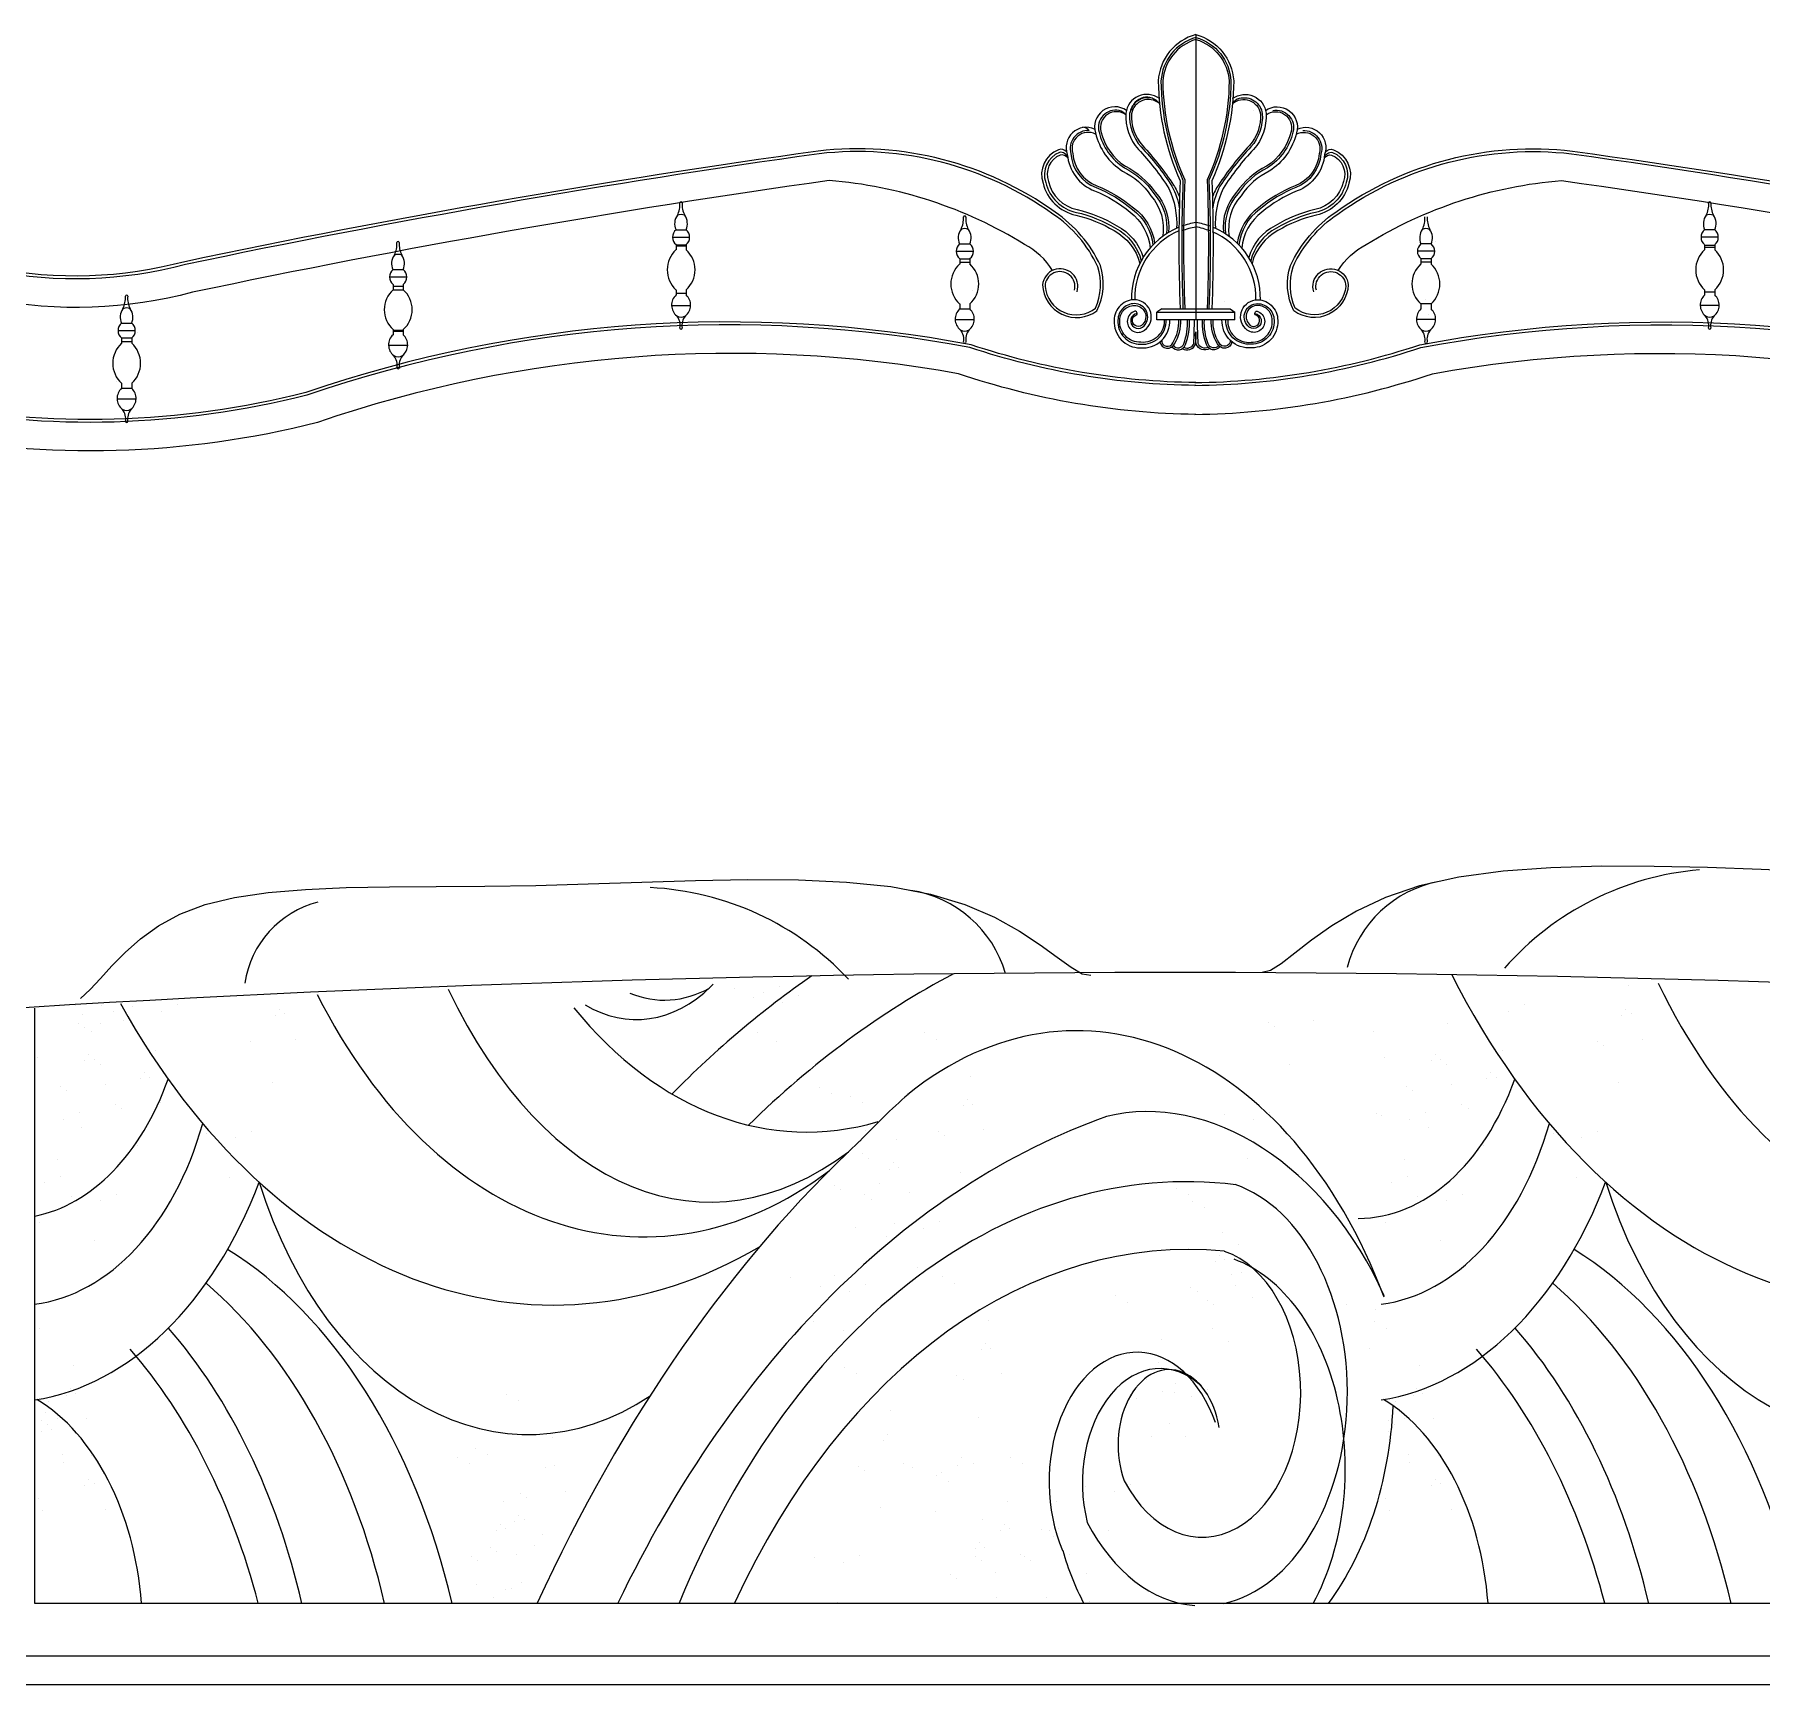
# Model space of a CAD drawing. Header units: inches. Extents: x 4.1 to 46.6, y 13.1 to 37.9.
# Drawn here: x 5.675 to 6.883, y 22.656 to 23.811 of the extents above; entities that cross this region are included whole.
import ezdxf

# ---------------------------------------------------------------- set-up
doc = ezdxf.new("R2010")
doc.units = ezdxf.units.IN
doc.header["$MEASUREMENT"] = 0
doc.layers.add('02', color=2, linetype='Continuous')
doc.layers.add('4', color=4, linetype='Continuous')

msp = doc.modelspace()

# ---------------------------------------------------------------- linework, layer by layer
at = {"layer": '02'}
for p, q in [((6.5277, 23.7575), (6.5277, 23.7575)), ((6.121, 23.669), (6.133, 23.669)), ((6.1235, 23.6742), (6.1305, 23.6742)), ((6.8526, 23.669), (6.8406, 23.669)), ((6.8501, 23.6742), (6.843, 23.6742)), ((6.1235, 23.6638), (6.1305, 23.6638)), ((6.1235, 23.6638), (6.1235, 23.6601)), ((6.1235, 23.6631), (6.1305, 23.6631)), ((6.1305, 23.6638), (6.1305, 23.6601)), ((6.3194, 23.6592), (6.3315, 23.6592)), ((6.3219, 23.6643), (6.329, 23.6643)), ((6.6542, 23.6592), (6.6421, 23.6592)), ((6.6517, 23.6643), (6.6446, 23.6643)), ((6.652, 23.6618), (6.652, 23.6618)), ((6.6547, 23.6662), (6.6547, 23.6662)), ((6.843, 23.6638), (6.843, 23.6601)), ((6.8501, 23.6633), (6.843, 23.6633)), ((6.8501, 23.6619), (6.843, 23.6619)), ((6.8501, 23.6638), (6.8501, 23.6601)), ((5.9255, 23.6464), (5.9326, 23.6464)), ((6.3219, 23.654), (6.329, 23.654)), ((6.3219, 23.654), (6.3219, 23.6502)), ((6.3219, 23.6516), (6.329, 23.6516)), ((6.329, 23.654), (6.329, 23.6502)), ((6.3292, 23.6509), (6.3292, 23.6509)), ((6.6446, 23.654), (6.6446, 23.6502)), ((6.6517, 23.654), (6.6446, 23.654)), ((6.6517, 23.6516), (6.6446, 23.6516)), ((6.6517, 23.654), (6.6517, 23.6502)), ((5.923, 23.6412), (5.9351, 23.6412)), ((5.9255, 23.636), (5.9255, 23.6323)), ((5.9255, 23.6348), (5.9326, 23.6348)), ((5.9255, 23.6322), (5.9326, 23.6322)), ((5.9326, 23.636), (5.9326, 23.6323)), ((6.1235, 23.6322), (6.1235, 23.6286)), ((6.1305, 23.6322), (6.1305, 23.6286)), ((6.3309, 23.6314), (6.3309, 23.6314)), ((6.639, 23.6409), (6.639, 23.6409)), ((6.843, 23.6322), (6.843, 23.6286)), ((6.8501, 23.6305), (6.843, 23.6305)), ((6.8501, 23.6322), (6.8501, 23.6286)), ((5.7356, 23.6283), (5.7356, 23.6283)), ((6.1203, 23.6212), (6.1337, 23.6212)), ((6.1235, 23.6298), (6.1305, 23.6298)), ((6.3219, 23.6223), (6.3219, 23.6188)), ((6.3219, 23.6188), (6.329, 23.6188)), ((6.329, 23.6223), (6.329, 23.6188)), ((6.4633, 23.619), (6.4599, 23.6165)), ((6.4633, 23.619), (6.5111, 23.619)), ((6.5069, 23.624), (6.5069, 23.624)), ((6.5111, 23.619), (6.5145, 23.6165)), ((6.5271, 23.6208), (6.5271, 23.6208)), ((6.5383, 23.6255), (6.5383, 23.6255)), ((6.6517, 23.6223), (6.6446, 23.6223)), ((6.6446, 23.6223), (6.6446, 23.6188)), ((6.6481, 23.6253), (6.6481, 23.6253)), ((6.6517, 23.6223), (6.6517, 23.6188)), ((6.8532, 23.6212), (6.8399, 23.6212)), ((5.7356, 23.6089), (5.7427, 23.6089)), ((6.3188, 23.6114), (6.3321, 23.6114)), ((6.5145, 23.6113), (6.4599, 23.6113)), ((6.6548, 23.6114), (6.6415, 23.6114)), ((6.6497, 23.6149), (6.6497, 23.6149)), ((5.7331, 23.6037), (5.7451, 23.6037)), ((5.7356, 23.5985), (5.7427, 23.5985)), ((5.7356, 23.5985), (5.7356, 23.5948)), ((5.7356, 23.5961), (5.7427, 23.5961)), ((5.7427, 23.5985), (5.7427, 23.5948)), ((5.7464, 23.6022), (5.7464, 23.6022)), ((5.9255, 23.6044), (5.9255, 23.6008)), ((5.9255, 23.6039), (5.9326, 23.6039)), ((5.9255, 23.6032), (5.9326, 23.6032)), ((5.9326, 23.6044), (5.9326, 23.6008)), ((5.9224, 23.5934), (5.9357, 23.5934)), ((6.523, 23.5931), (6.523, 23.5931)), ((5.7318, 23.5684), (5.7318, 23.5684)), ((5.7356, 23.5669), (5.7356, 23.5633)), ((5.7356, 23.5633), (5.7427, 23.5633)), ((5.7427, 23.5669), (5.7427, 23.5633)), ((5.7325, 23.5559), (5.7458, 23.5559)), ((6.1645, 23.1433), (6.1645, 23.1433)), ((6.1774, 23.137), (6.1774, 23.137)), ((6.1847, 23.1402), (6.1847, 23.1402)), ((6.1959, 23.1448), (6.1959, 23.1448)), ((6.2088, 23.1385), (6.2088, 23.1385)), ((6.7899, 23.1451), (6.7899, 23.1451)), ((5.6748, 22.7131), (5.6748, 23.1296)), ((5.7037, 23.1314), (5.7037, 23.1314)), ((5.708, 23.1251), (5.708, 23.1251)), ((5.7213, 23.1313), (5.7213, 23.1313)), ((5.7297, 23.1269), (5.7297, 23.1269)), ((5.7434, 23.1307), (5.7434, 23.1307)), ((5.7636, 23.1275), (5.7636, 23.1275)), ((5.7748, 23.1322), (5.7748, 23.1322)), ((5.8431, 23.1244), (5.8431, 23.1244)), ((5.8459, 23.1288), (5.8459, 23.1288)), ((5.8497, 23.1256), (5.8497, 23.1256)), ((6.1976, 23.1338), (6.1976, 23.1338)), ((6.7057, 23.1275), (6.7057, 23.1275)), ((6.7168, 23.1322), (6.7168, 23.1322)), ((6.7852, 23.1244), (6.7852, 23.1244)), ((6.7879, 23.1288), (6.7879, 23.1288)), ((6.7917, 23.1256), (6.7917, 23.1256)), ((5.7055, 23.1191), (5.7055, 23.1191)), ((5.7098, 23.1162), (5.7098, 23.1162)), ((5.7147, 23.1135), (5.7147, 23.1135)), ((5.7208, 23.1187), (5.7208, 23.1187)), ((5.7369, 23.1206), (5.7369, 23.1206)), ((6.1806, 23.1124), (6.1806, 23.1124)), ((6.2971, 23.1124), (6.2971, 23.1124)), ((6.5377, 23.1193), (6.5377, 23.1193)), ((6.5421, 23.1164), (6.5421, 23.1164)), ((6.5691, 23.1208), (6.5691, 23.1208)), ((6.6112, 23.113), (6.6112, 23.113)), ((6.6629, 23.1187), (6.6629, 23.1187)), ((5.7534, 23.1008), (5.7534, 23.1008)), ((5.7595, 23.0998), (5.7595, 23.0998)), ((5.8258, 23.1064), (5.8258, 23.1064)), ((5.8572, 23.1079), (5.8572, 23.1079)), ((6.1935, 23.1061), (6.1935, 23.1061)), ((6.3055, 23.1079), (6.3055, 23.1079)), ((6.6954, 23.1008), (6.6954, 23.1008)), ((6.7016, 23.0998), (6.7016, 23.0998)), ((6.7679, 23.1064), (6.7679, 23.1064)), ((6.7722, 23.1035), (6.7722, 23.1035)), ((6.7993, 23.1079), (6.7993, 23.1079)), ((5.6768, 23.0953), (5.6768, 23.0953)), ((5.7099, 23.0928), (5.7099, 23.0928)), ((5.7127, 23.0972), (5.7127, 23.0972)), ((5.7164, 23.094), (5.7164, 23.094)), ((5.7206, 23.0901), (5.7206, 23.0901)), ((6.5528, 23.0904), (6.5528, 23.0904)), ((6.6188, 23.0953), (6.6188, 23.0953)), ((6.652, 23.0928), (6.652, 23.0928)), ((6.6547, 23.0972), (6.6547, 23.0972)), ((6.6585, 23.094), (6.6585, 23.094)), ((6.6626, 23.0901), (6.6626, 23.0901)), ((5.6926, 23.0748), (5.6926, 23.0748)), ((5.724, 23.0763), (5.724, 23.0763)), ((5.7486, 23.0801), (5.7486, 23.0801)), ((5.7514, 23.0846), (5.7514, 23.0846)), ((5.7551, 23.0814), (5.7551, 23.0814)), ((5.8409, 23.0775), (5.8409, 23.0775)), ((6.3292, 23.0819), (6.3292, 23.0819)), ((6.6346, 23.0748), (6.6346, 23.0748)), ((6.6661, 23.0763), (6.6661, 23.0763)), ((6.6906, 23.0801), (6.6906, 23.0801)), ((6.6934, 23.0846), (6.6934, 23.0846)), ((6.6971, 23.0814), (6.6971, 23.0814)), ((6.7829, 23.0775), (6.7829, 23.0775)), ((5.6969, 23.0719), (5.6969, 23.0719)), ((5.7627, 23.0637), (5.7627, 23.0637)), ((6.2241, 23.0744), (6.2241, 23.0744)), ((6.2325, 23.07), (6.2325, 23.07)), ((6.2455, 23.0681), (6.2455, 23.0681)), ((6.2539, 23.0637), (6.2539, 23.0637)), ((6.3272, 23.0656), (6.3272, 23.0656)), ((6.639, 23.0719), (6.639, 23.0719)), ((6.7047, 23.0637), (6.7047, 23.0637)), ((5.6949, 23.0516), (5.6949, 23.0516)), ((5.7061, 23.0563), (5.7061, 23.0563)), ((5.7313, 23.0621), (5.7313, 23.0621)), ((5.7356, 23.0593), (5.7356, 23.0593)), ((6.3244, 23.0612), (6.3244, 23.0612)), ((6.3309, 23.0624), (6.3309, 23.0624)), ((6.5069, 23.055), (6.5069, 23.055)), ((6.5271, 23.0518), (6.5271, 23.0518)), ((6.5383, 23.0565), (6.5383, 23.0565)), ((6.6133, 23.0556), (6.6133, 23.0556)), ((6.6167, 23.0548), (6.6167, 23.0548)), ((6.6369, 23.0516), (6.6369, 23.0516)), ((6.6481, 23.0563), (6.6481, 23.0563)), ((6.6733, 23.0621), (6.6733, 23.0621)), ((6.6776, 23.0593), (6.6776, 23.0593)), ((5.7077, 23.0459), (5.7077, 23.0459)), ((5.795, 23.0421), (5.795, 23.0421)), ((5.8152, 23.039), (5.8152, 23.039)), ((5.8264, 23.0436), (5.8264, 23.0436)), ((6.2561, 23.0439), (6.2561, 23.0439)), ((6.3071, 23.0432), (6.3071, 23.0432)), ((6.3114, 23.0403), (6.3114, 23.0403)), ((6.3385, 23.0447), (6.3385, 23.0447)), ((6.6497, 23.0459), (6.6497, 23.0459)), ((6.737, 23.0421), (6.737, 23.0421)), ((6.7572, 23.039), (6.7572, 23.039)), ((6.7684, 23.0436), (6.7684, 23.0436)), ((5.7464, 23.0332), (5.7464, 23.0332)), ((6.2541, 23.0276), (6.2541, 23.0276)), ((6.2776, 23.0376), (6.2776, 23.0376)), ((6.6884, 23.0332), (6.6884, 23.0332)), ((5.6908, 23.0239), (5.6908, 23.0239)), ((6.2579, 23.0244), (6.2579, 23.0244)), ((6.2729, 23.0169), (6.2729, 23.0169)), ((6.2756, 23.0213), (6.2756, 23.0213)), ((6.2794, 23.0181), (6.2794, 23.0181)), ((6.3222, 23.0143), (6.3222, 23.0143)), ((6.523, 23.0241), (6.523, 23.0241)), ((6.6328, 23.0239), (6.6328, 23.0239)), ((5.682, 23.0074), (5.682, 23.0074)), ((5.6932, 23.012), (5.6932, 23.012)), ((5.8111, 23.0112), (5.8111, 23.0112)), ((6.234, 23.0052), (6.234, 23.0052)), ((6.2384, 23.0024), (6.2384, 23.0024)), ((6.2655, 23.0067), (6.2655, 23.0067)), ((6.4737, 23.0034), (6.4737, 23.0034)), ((6.624, 23.0074), (6.624, 23.0074)), ((6.6352, 23.012), (6.6352, 23.012)), ((6.7531, 23.0112), (6.7531, 23.0112)), ((5.7004, 22.9979), (5.7004, 22.9979)), ((5.7207, 22.9947), (5.7207, 22.9947)), ((5.7318, 22.9994), (5.7318, 22.9994)), ((6.2555, 22.9989), (6.2555, 22.9989)), ((6.2599, 22.996), (6.2599, 22.996)), ((6.2869, 23.0004), (6.2869, 23.0004)), ((6.4821, 22.999), (6.4821, 22.999)), ((6.485, 22.9945), (6.485, 22.9945)), ((6.4934, 22.9901), (6.4934, 22.9901)), ((6.6425, 22.9979), (6.6425, 22.9979)), ((6.6627, 22.9947), (6.6627, 22.9947)), ((6.6739, 22.9994), (6.6739, 22.9994)), ((5.6779, 22.9796), (5.6779, 22.9796)), ((6.2762, 22.9789), (6.2762, 22.9789)), ((6.3076, 22.9804), (6.3076, 22.9804)), ((6.6199, 22.9796), (6.6199, 22.9796)), ((5.7166, 22.967), (5.7166, 22.967)), ((6.2491, 22.9763), (6.2491, 22.9763)), ((6.2706, 22.97), (6.2706, 22.97)), ((6.2965, 22.9757), (6.2965, 22.9757)), ((6.5058, 22.9729), (6.5058, 22.9729)), ((6.6586, 22.967), (6.6586, 22.967)), ((6.5038, 22.9566), (6.5038, 22.9566)), ((6.517, 22.964), (6.517, 22.964)), ((6.2346, 22.9425), (6.2346, 22.9425)), ((6.2924, 22.948), (6.2924, 22.948)), ((6.501, 22.9522), (6.501, 22.9522)), ((6.5075, 22.9534), (6.5075, 22.9534)), ((6.5123, 22.9433), (6.5123, 22.9433)), ((6.5188, 22.9445), (6.5188, 22.9445)), ((6.2032, 22.941), (6.2032, 22.941)), ((6.2247, 22.9346), (6.2247, 22.9346)), ((6.2449, 22.9315), (6.2449, 22.9315)), ((6.2561, 22.9361), (6.2561, 22.9361)), ((6.31, 22.9416), (6.31, 22.9416)), ((6.3184, 22.9372), (6.3184, 22.9372)), ((6.4837, 22.9342), (6.4837, 22.9342)), ((6.488, 22.9314), (6.488, 22.9314)), ((6.5151, 22.9357), (6.5151, 22.9357)), ((6.4311, 22.9282), (6.4311, 22.9282)), ((6.4395, 22.9238), (6.4395, 22.9238)), ((6.495, 22.9253), (6.495, 22.9253)), ((6.4993, 22.9224), (6.4993, 22.9224)), ((6.5264, 22.9268), (6.5264, 22.9268)), ((6.5924, 22.9222), (6.5924, 22.9222)), ((6.6127, 22.919), (6.6127, 22.919)), ((5.6781, 22.9056), (5.6781, 22.9056)), ((6.2193, 22.9101), (6.2193, 22.9101)), ((6.3421, 22.9111), (6.3421, 22.9111)), ((6.6118, 22.91), (6.6118, 22.91)), ((6.6202, 22.9056), (6.6202, 22.9056)), ((6.2408, 22.9037), (6.2408, 22.9037)), ((6.3401, 22.8948), (6.3401, 22.8948)), ((6.4631, 22.8977), (6.4631, 22.8977)), ((6.4988, 22.9053), (6.4988, 22.9053)), ((6.51, 22.8964), (6.51, 22.8964)), ((6.3373, 22.8904), (6.3373, 22.8904)), ((6.3438, 22.8917), (6.3438, 22.8917)), ((6.4611, 22.8814), (6.4611, 22.8814)), ((6.6085, 22.8912), (6.6085, 22.8912)), ((5.7018, 22.8795), (5.7018, 22.8795)), ((6.2413, 22.8784), (6.2413, 22.8784)), ((6.2496, 22.874), (6.2496, 22.874)), ((6.32, 22.8724), (6.32, 22.8724)), ((6.3243, 22.8696), (6.3243, 22.8696)), ((6.3514, 22.8739), (6.3514, 22.8739)), ((6.4528, 22.87), (6.4528, 22.87)), ((6.4584, 22.877), (6.4584, 22.877)), ((6.4843, 22.8715), (6.4843, 22.8715)), ((6.6438, 22.8795), (6.6438, 22.8795)), ((5.697, 22.8588), (5.697, 22.8588)), ((5.6998, 22.8632), (5.6998, 22.8632)), ((5.7036, 22.86), (5.7036, 22.86)), ((6.0049, 22.8594), (6.0049, 22.8594)), ((6.4411, 22.859), (6.4411, 22.859)), ((6.4641, 22.861), (6.4641, 22.861)), ((6.4725, 22.8605), (6.4725, 22.8605)), ((6.4731, 22.8668), (6.4731, 22.8668)), ((6.4843, 22.8579), (6.4843, 22.8579)), ((6.4955, 22.8626), (6.4955, 22.8626)), ((6.6391, 22.8588), (6.6391, 22.8588)), ((6.6418, 22.8632), (6.6418, 22.8632)), ((6.6456, 22.86), (6.6456, 22.86)), ((5.6826, 22.8468), (5.6826, 22.8468)), ((5.6846, 22.8542), (5.6846, 22.8542)), ((6.0133, 22.855), (6.0133, 22.855)), ((6.2733, 22.8479), (6.2733, 22.8479)), ((6.4454, 22.8562), (6.4454, 22.8562)), ((6.6247, 22.8468), (6.6247, 22.8468)), ((6.6266, 22.8542), (6.6266, 22.8542)), ((5.6797, 22.8408), (5.6797, 22.8408)), ((5.6799, 22.8335), (5.6799, 22.8335)), ((5.6841, 22.838), (5.6841, 22.838)), ((5.6864, 22.8347), (5.6864, 22.8347)), ((5.691, 22.8423), (5.691, 22.8423)), ((5.7111, 22.8423), (5.7111, 22.8423)), ((6.3351, 22.8435), (6.3351, 22.8435)), ((6.469, 22.839), (6.469, 22.839)), ((6.6218, 22.8408), (6.6218, 22.8408)), ((6.6219, 22.8335), (6.6219, 22.8335)), ((6.6261, 22.838), (6.6261, 22.838)), ((6.6331, 22.8423), (6.6331, 22.8423)), ((6.6532, 22.8423), (6.6532, 22.8423)), ((5.9834, 22.8215), (5.9834, 22.8215)), ((6.037, 22.8289), (6.037, 22.8289)), ((6.2686, 22.8272), (6.2686, 22.8272)), ((6.2713, 22.8316), (6.2713, 22.8316)), ((6.4561, 22.8301), (6.4561, 22.8301)), ((6.4802, 22.8301), (6.4802, 22.8301)), ((5.694, 22.817), (5.694, 22.817)), ((5.6948, 22.8119), (5.6948, 22.8119)), ((5.7147, 22.8163), (5.7147, 22.8163)), ((5.9705, 22.8152), (5.9705, 22.8152)), ((5.9789, 22.8107), (5.9789, 22.8107)), ((5.9918, 22.817), (5.9918, 22.817)), ((6.0387, 22.8094), (6.0387, 22.8094)), ((6.2512, 22.8092), (6.2512, 22.8092)), ((6.2826, 22.8107), (6.2826, 22.8107)), ((6.3205, 22.8097), (6.3205, 22.8097)), ((6.3229, 22.8152), (6.3229, 22.8152)), ((6.3313, 22.8107), (6.3313, 22.8107)), ((6.3573, 22.8152), (6.3573, 22.8152)), ((6.3657, 22.8107), (6.3657, 22.8107)), ((6.636, 22.817), (6.636, 22.817)), ((6.6368, 22.8119), (6.6368, 22.8119)), ((6.6567, 22.8163), (6.6567, 22.8163)), ((5.7127, 22.8), (5.7127, 22.8)), ((5.7164, 22.7968), (5.7164, 22.7968)), ((6.0322, 22.8082), (6.0322, 22.8082)), ((6.2556, 22.8063), (6.2556, 22.8063)), ((6.2891, 22.8082), (6.2891, 22.8082)), ((6.3057, 22.8025), (6.3057, 22.8025)), ((6.3094, 22.805), (6.3094, 22.805)), ((6.3141, 22.7981), (6.3141, 22.7981)), ((6.6547, 22.8), (6.6547, 22.8)), ((6.6585, 22.7968), (6.6585, 22.7968)), ((5.6776, 22.7866), (5.6776, 22.7866)), ((5.7099, 22.7956), (5.7099, 22.7956)), ((6.0026, 22.7847), (6.0026, 22.7847)), ((6.0149, 22.7902), (6.0149, 22.7902)), ((6.0192, 22.7874), (6.0192, 22.7874)), ((6.0463, 22.7917), (6.0463, 22.7917)), ((6.355, 22.7847), (6.355, 22.7847)), ((6.3893, 22.7847), (6.3893, 22.7847)), ((6.4102, 22.7948), (6.4102, 22.7948)), ((6.4304, 22.7916), (6.4304, 22.7916)), ((6.4416, 22.7963), (6.4416, 22.7963)), ((6.6197, 22.7866), (6.6197, 22.7866)), ((6.652, 22.7956), (6.652, 22.7956)), ((5.6803, 22.7781), (5.6803, 22.7781)), ((5.724, 22.7791), (5.724, 22.7791)), ((6.0135, 22.7747), (6.0135, 22.7747)), ((6.2663, 22.7803), (6.2663, 22.7803)), ((6.3052, 22.7773), (6.3052, 22.7773)), ((6.6223, 22.7781), (6.6223, 22.7781)), ((6.6661, 22.7791), (6.6661, 22.7791)), ((5.9978, 22.764), (5.9978, 22.764)), ((6.0006, 22.7684), (6.0006, 22.7684)), ((6.0043, 22.7652), (6.0043, 22.7652)), ((6.0107, 22.7703), (6.0107, 22.7703)), ((6.0172, 22.7715), (6.0172, 22.7715)), ((6.03, 22.7613), (6.03, 22.7613)), ((6.3378, 22.772), (6.3378, 22.772)), ((6.3502, 22.764), (6.3502, 22.764)), ((6.353, 22.7684), (6.353, 22.7684)), ((6.3567, 22.7652), (6.3567, 22.7652)), ((6.3788, 22.7646), (6.3788, 22.7646)), ((6.3846, 22.764), (6.3846, 22.764)), ((6.3873, 22.7684), (6.3873, 22.7684)), ((6.3911, 22.7652), (6.3911, 22.7652)), ((6.4263, 22.7638), (6.4263, 22.7638)), ((5.9934, 22.7523), (5.9934, 22.7523)), ((5.9977, 22.7494), (5.9977, 22.7494)), ((6.0248, 22.7538), (6.0248, 22.7538)), ((6.333, 22.7513), (6.333, 22.7513)), ((6.3358, 22.7557), (6.3358, 22.7557)), ((6.3395, 22.7525), (6.3395, 22.7525)), ((6.3872, 22.7601), (6.3872, 22.7601)), ((5.9805, 22.746), (5.9805, 22.746)), ((5.9848, 22.7431), (5.9848, 22.7431)), ((6.0119, 22.7475), (6.0119, 22.7475)), ((6.2204, 22.7449), (6.2204, 22.7449)), ((6.2406, 22.7418), (6.2406, 22.7418)), ((6.2518, 22.7464), (6.2518, 22.7464)), ((6.3329, 22.746), (6.3329, 22.746)), ((6.3372, 22.7431), (6.3372, 22.7431)), ((6.3643, 22.7475), (6.3643, 22.7475)), ((6.3673, 22.746), (6.3673, 22.746)), ((6.3716, 22.7431), (6.3716, 22.7431)), ((6.3987, 22.7475), (6.3987, 22.7475)), ((5.984, 22.726), (5.984, 22.726)), ((6.0154, 22.7275), (6.0154, 22.7275)), ((6.3157, 22.7333), (6.3157, 22.7333)), ((6.32, 22.7305), (6.32, 22.7305)), ((6.3471, 22.7348), (6.3471, 22.7348)), ((6.4108, 22.7341), (6.4108, 22.7341)), ((7.2988, 22.7129), (5.6748, 22.7131)), ((5.9956, 22.7171), (5.9956, 22.7171)), ((6.0043, 22.7228), (6.0043, 22.7228)), ((6.0085, 22.7234), (6.0085, 22.7234)), ((6.2365, 22.714), (6.2365, 22.714)), ((6.348, 22.7171), (6.348, 22.7171)), ((6.3823, 22.7171), (6.3823, 22.7171)), ((6.4061, 22.7134), (6.4061, 22.7134)), ((6.4126, 22.7146), (6.4126, 22.7146)), ((5.6381, 22.6764), (7.3355, 22.6764))]:
    msp.add_line(p, q, dxfattribs=at)
for points in [[(6.4872, 23.8108, 0.321834), (6.4608, 23.7784, 0.104058), (6.4761, 23.7085, 0.01906), (6.4761, 23.619)], [(6.4872, 23.8088, 0.316969), (6.4627, 23.7784, 0.104631), (6.4781, 23.7089, 0.019175), (6.4781, 23.619, 0.019159)], [(6.4872, 23.8074, 0.313404), (6.464, 23.7783, 0.105017), (6.4794, 23.7092, 0.019252), (6.4794, 23.619, 0.019225)], [(6.4872, 23.8108, -0.321834), (6.5136, 23.7784, -0.104058), (6.4983, 23.7085, -0.01906), (6.4983, 23.619)], [(6.4872, 23.8088, -0.316969), (6.5117, 23.7784, -0.104631), (6.4963, 23.7089, -0.019175), (6.4963, 23.619, -0.019159)], [(6.4872, 23.8074, -0.313404), (6.5104, 23.7783, -0.105017), (6.495, 23.7092, -0.019252), (6.495, 23.619, -0.019225)], [(6.4616, 23.766, 0.584196), (6.4382, 23.7558, 0.19936), (6.4469, 23.7305, -0.045853), (6.4682, 23.7032, -0.123926), (6.4736, 23.6751)], [(6.4569, 23.7662, 0.453761), (6.4408, 23.7555, 0.198183), (6.4488, 23.7322, -0.045787), (6.4704, 23.7047, -0.088983), (6.4755, 23.6896, -0.129825)], [(6.4616, 23.7626, 0.583035), (6.4421, 23.7554, 0.197416), (6.4498, 23.7331, -0.045693), (6.4715, 23.7054, -0.062893), (6.4757, 23.6972, -0.229642)], [(6.5128, 23.7626, -0.583035), (6.5323, 23.7554, -0.197416), (6.5246, 23.7331, 0.045693), (6.5029, 23.7054, 0.062893), (6.4987, 23.6972, 0.229642)], [(6.5175, 23.7662, -0.453761), (6.5336, 23.7555, -0.198183), (6.5256, 23.7322, 0.045787), (6.504, 23.7047, 0.088983), (6.4989, 23.6896, 0.129825)], [(6.5128, 23.766, -0.584196), (6.5362, 23.7558, -0.19936), (6.5275, 23.7305, 0.045853), (6.5062, 23.7032, 0.123926), (6.5008, 23.6751)], [(6.4022, 23.6319, 1.128329), (6.3816, 23.6346, 0.591946), (6.417, 23.6193, 0.177266), (6.4185, 23.6484, 0.137366), (6.3871, 23.6852, 0.18565), (6.2236, 23.7274, 0.01702), (5.7803, 23.6499, -0.114182), (5.6457, 23.6454, -0.351273), (5.5496, 23.7313, -0.733847), (5.6005, 23.7502, -1.630344), (5.5724, 23.7502)], [(6.4386, 23.7577, 0.713674), (6.4169, 23.742, 0.197862), (6.4359, 23.7153, -0.125726), (6.4557, 23.698, -0.227303), (6.4639, 23.6694)], [(6.4335, 23.7576, 0.567914), (6.4194, 23.7426, 0.197377), (6.4372, 23.7176, -0.124362), (6.4577, 23.6997, -0.218414), (6.4665, 23.6713, -0.236433)], [(6.4381, 23.7546, 0.716106), (6.4207, 23.7429, 0.197073), (6.4378, 23.7187, -0.12372), (6.4587, 23.7005, -0.210307), (6.468, 23.6722, -0.235852)], [(6.5363, 23.7546, -0.716106), (6.5537, 23.7429, -0.197073), (6.5366, 23.7187, 0.12372), (6.5156, 23.7005, 0.210307), (6.5064, 23.6722, 0.235852)], [(6.5409, 23.7576, -0.567914), (6.555, 23.7426, -0.197377), (6.5372, 23.7176, 0.124362), (6.5167, 23.6997, 0.218414), (6.5078, 23.6713, 0.236433)], [(6.5358, 23.7577, -0.713674), (6.5575, 23.742, -0.197862), (6.5385, 23.7153, 0.125726), (6.5187, 23.698, 0.227303), (6.5105, 23.6694)], [(6.5714, 23.6319, -1.128329), (6.592, 23.6346, -0.591946), (6.5566, 23.6193, -0.177266), (6.5551, 23.6484, -0.137366), (6.5864, 23.6852, -0.18565), (6.7499, 23.7274, -0.01702), (7.1933, 23.6499, 0.114182), (7.3278, 23.6454, 0.351273), (7.424, 23.7313, 0.733847), (7.373, 23.7502, 1.630344), (7.4012, 23.7502)], [(6.4163, 23.7447, 0.660154), (6.3972, 23.7269, 0.286671), (6.4163, 23.7014, -0.079442), (6.4411, 23.6865, -0.211081), (6.4552, 23.6613)], [(6.4125, 23.7437, 0.521172), (6.3997, 23.7274, 0.289387), (6.4173, 23.7038, -0.079247), (6.4427, 23.6885, -0.211534), (6.4571, 23.6635, -0.229325)], [(6.417, 23.7411, 0.669599), (6.401, 23.7277, 0.291004), (6.4178, 23.705, -0.079157), (6.4435, 23.6896, -0.203811), (6.4583, 23.6647, -0.229)], [(6.5574, 23.7411, -0.669599), (6.5734, 23.7277, -0.291004), (6.5566, 23.705, 0.079157), (6.5309, 23.6896, 0.203811), (6.5161, 23.6647, 0.229)], [(6.5619, 23.7437, -0.521172), (6.5746, 23.7274, -0.289387), (6.5571, 23.7038, 0.079247), (6.5317, 23.6885, 0.211534), (6.5172, 23.6635, 0.229325)], [(6.5581, 23.7447, -0.660154), (6.5772, 23.7269, -0.286671), (6.558, 23.7014, 0.079442), (6.5333, 23.6865, 0.211081), (6.5192, 23.6613)], [(6.3966, 23.7288, 0.320854), (6.3911, 23.7302, 0.406479), (6.3802, 23.7068, 0.287561), (6.4032, 23.6845, -0.079442), (6.4299, 23.6736, -0.207773), (6.448, 23.6507)], [(6.3973, 23.7247, 0.425009), (6.3917, 23.7283, 0.40608), (6.3821, 23.7073, 0.288648), (6.4036, 23.6864, -0.079294), (6.4309, 23.6753, -0.217607), (6.4489, 23.6524)], [(6.5771, 23.7247, -0.425009), (6.5827, 23.7283, -0.40608), (6.5923, 23.7073, -0.288648), (6.5708, 23.6864, 0.079294), (6.5435, 23.6753, 0.217607), (6.5255, 23.6524)], [(6.5778, 23.7288, -0.320854), (6.5833, 23.7302, -0.406479), (6.5942, 23.7068, -0.287561), (6.5712, 23.6845, 0.079442), (6.5445, 23.6736, 0.207773), (6.5264, 23.6507)], [(6.3975, 23.7245, 0.294391), (6.3922, 23.7265, 0.405298), (6.384, 23.7079, 0.289918), (6.404, 23.6883, -0.079157), (6.4318, 23.677, -0.203363), (6.4503, 23.6548, -0.2322)], [(6.5769, 23.7245, -0.294391), (6.5821, 23.7265, -0.405298), (6.5904, 23.7079, -0.289918), (6.5704, 23.6883, 0.079157), (6.5425, 23.677, 0.203363), (6.5241, 23.6548, 0.2322)], [(6.465, 23.6113, -0.457237), (6.4487, 23.5955, -0.450674), (6.4339, 23.611, -0.440948), (6.4452, 23.6212, -0.6587), (6.4492, 23.6073, -1.191199), (6.4458, 23.6148, 0.903651), (6.4434, 23.6168, 1.107688), (6.4513, 23.604, 0.671425), (6.4457, 23.6251, 0.449412), (6.43, 23.6108, 0.432438), (6.4482, 23.5916, 0.454831), (6.469, 23.6113, 0.497707)], [(6.446, 23.6157, 1.260833), (6.4499, 23.6061, 0.665496), (6.4454, 23.6225, 0.44631), (6.4326, 23.6109, 0.441646), (6.4485, 23.5942, 0.4565), (6.4663, 23.6113, 0.4565)], [(6.5094, 23.6113, 0.457237), (6.5257, 23.5955, 0.450674), (6.5405, 23.611, 0.440948), (6.5292, 23.6212, 0.6587), (6.5252, 23.6073, 1.191199), (6.5286, 23.6148, -0.903651), (6.531, 23.6168, -1.107688), (6.5231, 23.604, -0.671425), (6.5287, 23.6251, -0.449412), (6.5444, 23.6108, -0.432438), (6.5262, 23.5916, -0.454831), (6.5054, 23.6113, -0.497707)], [(6.5284, 23.6157, -1.260833), (6.5245, 23.6061, -0.665496), (6.529, 23.6225, -0.44631), (6.5418, 23.6109, -0.441646), (6.5259, 23.5942, -0.4565), (6.5081, 23.6113, -0.4565)], [(6.4871, 23.5653, -0.07755), (6.3291, 23.5918, 0.13035), (5.8652, 23.5584, -0.110529), (5.595, 23.5509, -0.080668)], [(6.462, 23.5958, 0.738976), (6.4722, 23.5945, 0.150557), (6.4765, 23.6113)], [(6.4632, 23.5969, 0.834106), (6.471, 23.5951, 0.151311), (6.4752, 23.6113, 0.151311)], [(6.4704, 23.5923, 0.607682), (6.4798, 23.594, 0.107873), (6.4826, 23.6113)], [(6.4714, 23.5932, 0.621305), (6.4786, 23.5945, 0.108219), (6.4813, 23.6113, 0.108219)], [(6.4787, 23.592, 0.442863), (6.4857, 23.5946, 0.00349), (6.4862, 23.6113)], [(6.4864, 23.5653, 0.07755), (6.6445, 23.5918, -0.13035), (7.1084, 23.5584, 0.110529), (7.3786, 23.5509, 0.080733)], [(6.4957, 23.592, -0.442863), (6.4887, 23.5946, -0.00349), (6.4882, 23.6113)], [(6.504, 23.5923, -0.607682), (6.4946, 23.594, -0.107873), (6.4918, 23.6113)], [(6.503, 23.5932, -0.621305), (6.4958, 23.5945, -0.108219), (6.4931, 23.6113, -0.108219)], [(6.5124, 23.5958, -0.738976), (6.5022, 23.5945, -0.150557), (6.4979, 23.6113)], [(6.5112, 23.5969, -0.834106), (6.5034, 23.5951, -0.151311), (6.4992, 23.6113, -0.151311)], [(6.4776, 23.5911, 0.475167), (6.4869, 23.5942, 0.05973), (6.4873, 23.6028)], [(6.4968, 23.5911, -0.475167), (6.4874, 23.5942, -0.05973), (6.4871, 23.6028)]]:
    msp.add_lwpolyline(points, format="xyb", dxfattribs=at)
for points in [[(6.4872, 23.8108), (6.4872, 23.6113)], [(6.4599, 23.6113), (6.4599, 23.6165), (6.5145, 23.6165)], [(6.4872, 23.6165), (6.4872, 23.6113)], [(6.5145, 23.6113), (6.5145, 23.6165)], [(6.9194, 23.225), (6.8825, 23.2266), (6.8451, 23.228), (6.8077, 23.2288), (6.7709, 23.2289), (6.7355, 23.2278), (6.702, 23.2254), (6.6712, 23.2213), (6.6436, 23.2152), (6.6197, 23.2071), (6.5994, 23.1974), (6.5823, 23.1872), (6.568, 23.1771), (6.5564, 23.168), (6.5469, 23.1607), (6.5394, 23.1559), (6.5334, 23.1546)], [(5.7068, 23.1364), (5.7136, 23.1426), (5.7208, 23.1504), (5.7288, 23.1592), (5.738, 23.1686), (5.7488, 23.1781), (5.7615, 23.1872), (5.7764, 23.1954), (5.7941, 23.2021), (5.8147, 23.2071), (5.8381, 23.2106), (5.8642, 23.2127), (5.8926, 23.2139), (5.9231, 23.2145), (5.9556, 23.2147), (5.9897, 23.2149), (6.0253, 23.2155), (6.0621, 23.2165), (6.0996, 23.2178), (6.137, 23.2189), (6.1737, 23.2195), (6.2092, 23.2193), (6.2427, 23.2178), (6.2737, 23.2146), (6.3015, 23.2094), (6.3256, 23.2021), (6.3463, 23.1932), (6.3637, 23.1835), (6.3783, 23.1739), (6.3902, 23.1652), (6.3999, 23.1582), (6.4076, 23.1537), (6.4137, 23.1526)]]:
    msp.add_lwpolyline(points, dxfattribs=at)
for centre, radius, start, end in [((6.4528, 23.756), 0.011, 36.6563, 170.7414), ((6.5216, 23.756), 0.011, 112.1713, 143.3437), ((6.4307, 23.7485), 0.00956, 39.5094, 73.0672), ((6.4073, 23.7395), 0.00654, 39.1436, 85.0548), ((6.1082, 23.6921), 0.018, 334.337, 2.9211), ((6.127, 23.6929), 0.000826, 10.8039, 169.1961), ((6.1431, 23.6916), 0.0154, 174.655, 208.3317), ((6.8305, 23.6916), 0.0154, 331.6683, 5.345), ((6.8466, 23.6929), 0.000826, 10.8039, 169.1961), ((6.8654, 23.6921), 0.018, 177.0789, 205.663), ((6.1322, 23.6785), 0.00973, 142.984, 206.0443), ((6.127, 23.6787), 0.00621, 65.4734, 114.5266), ((6.1206, 23.6784), 0.0108, 337.2963, 33.6755), ((6.3066, 23.6823), 0.018, 334.337, 2.9211), ((6.3254, 23.683), 0.000826, 10.8039, 169.1961), ((6.3415, 23.6818), 0.0154, 174.655, 208.3317), ((6.4958, 23.6263), 0.0537, 99.2248, 110.1781), ((6.4786, 23.6263), 0.0537, 69.8219, 80.7752), ((6.632, 23.6818), 0.0154, 331.6683, 5.345), ((6.667, 23.6823), 0.018, 177.0789, 205.663), ((6.853, 23.6784), 0.0108, 146.3245, 202.7037), ((6.8466, 23.6787), 0.00621, 65.4734, 114.5266), ((6.8414, 23.6785), 0.00973, 333.9557, 37.016), ((6.1277, 23.669), 0.00669, 129.0652, 230.9348), ((6.1263, 23.669), 0.00669, 309.0652, 50.9348), ((6.3306, 23.6686), 0.00973, 142.984, 206.0443), ((6.3254, 23.6688), 0.00621, 65.4734, 114.5266), ((6.3191, 23.6685), 0.0108, 337.2963, 33.6755), ((6.4958, 23.6263), 0.0537, 112.4331, 181.2863), ((6.4958, 23.6263), 0.0515, 113.4853, 181.3411), ((6.4958, 23.6263), 0.0506, 99.8026, 111.5292), ((6.4786, 23.6263), 0.0506, 68.4708, 80.5006), ((6.4786, 23.6263), 0.0506, 358.7678, 66.5671), ((6.4786, 23.6263), 0.0537, 358.7137, 67.5669), ((6.6545, 23.6685), 0.0108, 146.3245, 202.7037), ((6.6481, 23.6688), 0.00621, 65.4734, 114.5266), ((6.6429, 23.6686), 0.00973, 333.9557, 37.016), ((6.8472, 23.669), 0.00669, 129.0652, 230.9348), ((6.8459, 23.669), 0.00669, 309.0652, 50.9348), ((5.9342, 23.6506), 0.00973, 142.984, 206.0443), ((5.9102, 23.6643), 0.018, 334.337, 2.9211), ((5.9291, 23.6508), 0.00621, 65.4734, 114.5266), ((5.929, 23.6651), 0.000826, 10.8039, 169.1961), ((5.9452, 23.6638), 0.0154, 174.655, 208.3317), ((5.9227, 23.6505), 0.0108, 337.2963, 33.6755), ((6.1363, 23.6462), 0.019, 132.6721, 227.3279), ((6.118, 23.6462), 0.0188, 311.9897, 48.0103), ((6.3261, 23.6592), 0.00669, 129.0652, 230.9348), ((6.3248, 23.6592), 0.00669, 309.0652, 50.9348), ((6.6488, 23.6592), 0.00669, 129.0652, 230.9348), ((6.6475, 23.6592), 0.00669, 309.0652, 50.9348), ((6.8556, 23.6462), 0.0188, 131.9897, 228.0103), ((6.8373, 23.6462), 0.019, 312.6721, 47.3279), ((5.9297, 23.6412), 0.00669, 129.0652, 230.9348), ((5.9284, 23.6412), 0.00669, 309.0652, 50.9348), ((6.3347, 23.6363), 0.019, 132.6721, 227.3279), ((6.3164, 23.6363), 0.0188, 311.9897, 48.0103), ((6.6571, 23.6363), 0.0188, 131.9897, 228.0103), ((6.6388, 23.6363), 0.019, 312.6721, 47.3279), ((5.9384, 23.6183), 0.019, 132.6721, 227.3279), ((5.9201, 23.6183), 0.0188, 311.9897, 48.0103), ((5.7443, 23.6131), 0.00973, 142.984, 206.0443), ((5.7203, 23.6268), 0.018, 334.337, 2.9211), ((5.7391, 23.6133), 0.00621, 65.4734, 114.5266), ((5.7391, 23.6276), 0.000826, 10.8039, 169.1961), ((5.7552, 23.6263), 0.0154, 174.655, 208.3317), ((5.7327, 23.613), 0.0108, 337.2963, 33.6755), ((6.13, 23.6215), 0.00965, 132.4619, 231.1818), ((6.124, 23.6215), 0.00965, 308.8182, 47.5381), ((6.3284, 23.6117), 0.00965, 132.4619, 231.1818), ((6.3225, 23.6117), 0.00965, 308.8182, 47.5381), ((6.6511, 23.6117), 0.00965, 132.4619, 231.1818), ((6.6452, 23.6117), 0.00965, 308.8182, 47.5381), ((6.8496, 23.6215), 0.00965, 132.4619, 231.1818), ((6.8436, 23.6215), 0.00965, 308.8182, 47.5381), ((5.7398, 23.6037), 0.00669, 129.0652, 230.9348), ((5.7385, 23.6037), 0.00669, 309.0652, 50.9348), ((6.127, 23.6193), 0.00612, 239.9891, 300.0109), ((6.1162, 23.6074), 0.0102, 348.6237, 40.5205), ((6.1378, 23.6074), 0.0102, 139.4795, 191.3763), ((6.8357, 23.6074), 0.0102, 348.6237, 40.5205), ((6.8466, 23.6193), 0.00612, 239.9891, 300.0109), ((6.8574, 23.6074), 0.0102, 139.4795, 191.3763), ((5.7484, 23.5808), 0.019, 132.6721, 227.3279), ((5.7301, 23.5808), 0.0188, 311.9897, 48.0103), ((5.932, 23.5937), 0.00965, 132.4619, 231.1818), ((5.9261, 23.5937), 0.00965, 308.8182, 47.5381), ((6.127, 23.6055), 0.000826, 190.8039, 349.1961), ((6.3146, 23.5975), 0.0102, 348.6237, 40.5205), ((6.3254, 23.6094), 0.00612, 239.9891, 300.0109), ((6.3254, 23.5956), 0.000826, 190.8039, 349.1961), ((6.3363, 23.5975), 0.0102, 139.4795, 191.3763), ((6.6481, 23.6094), 0.00612, 239.9891, 300.0109), ((6.6373, 23.5975), 0.0102, 348.6237, 40.5205), ((6.6481, 23.5956), 0.000826, 190.8039, 349.1961), ((6.659, 23.5975), 0.0102, 139.4795, 191.3763), ((6.8466, 23.6055), 0.000826, 190.8039, 349.1961), ((5.9291, 23.5915), 0.00612, 239.9891, 300.0109), ((5.9182, 23.5795), 0.0102, 348.6237, 40.5205), ((5.9399, 23.5795), 0.0102, 139.4795, 191.3763), ((5.9291, 23.5777), 0.000826, 190.8039, 349.1961), ((5.7421, 23.5562), 0.00965, 132.4619, 231.1818), ((5.7361, 23.5562), 0.00965, 308.8182, 47.5381), ((5.7391, 23.554), 0.00612, 239.9891, 300.0109), ((5.7283, 23.542), 0.0102, 348.6237, 40.5205), ((5.75, 23.542), 0.0102, 139.4795, 191.3763), ((5.7391, 23.5402), 0.000826, 190.8039, 349.1961), ((6.8564, 23.0229), 0.2041, 94.7787, 138.7202), ((6.0953, 23.0101), 0.2041, 43.2099, 87.1514), ((6.2754, 23.1311), 0.0818, 16.1867, 81.4163), ((6.6723, 23.1378), 0.0818, 100.5138, 165.7433), ((5.8901, 23.1368), 0.0691, 104.4036, 171.4428)]:
    msp.add_arc(centre, radius, start, end, dxfattribs=at)
for centre, major_axis, ratio, start_param, end_param in [((6.4038, 22.7523), (0, 0.3614), 0.68, 5.218121, 6.784367), ((6.5083, 22.2432), (0, 1.0039), 0.68, 6.721772, 6.887077), ((6.539, 22.241), (0, -0.9689), 0.68, 3.484329, 3.728616), ((6.9795, 23.497), (0, -0.5751), 0.68, 5.353628, 6.661293), ((7.0428, 23.3867), (0, -0.4171), 0.68, -0.959029, 0.476403), ((6.1008, 23.3867), (0, -0.4171), 0.68, -0.935419, 0.476403), ((6.1527, 23.4314), (-0.0084, -0.4375), 0.56205, -0.839863, 0.415009), ((6.0957, 23.2607), (0, 0.1391), 0.68, 2.753483, 3.726131), ((6.1153, 23.2666), (0, -0.1314), 0.68, 6.008353, 6.647252), ((6.1221, 23.2011), (0, 0.0679), 0.68, 3.732151, 3.772865), ((6.0375, 23.497), (0, -0.5751), 0.68, 5.398223, 6.661293), ((6.2149, 23.4166), (0, 0.3737), 0.68, 2.445396, 3.339184), ((5.6586, 23.1645), (0, 0.182), 0.68, 3.272942, 4.229533), ((6.6006, 23.1645), (0, 0.182), 0.68, 3.14258, 4.229533), ((6.5365, 22.4569), (0, 0.7148), 0.68, 0.542013, 0.625379), ((6.485, 22.8654), (-0.0745, 0.1836), 0.745867, -1.530646, -0.100845), ((6.5616, 22.2148), (0, 0.8627), 0.68, 0.235539, 0.954936), ((5.6628, 23.1281), (0, 0.2064), 0.68, 3.227058, 4.318474), ((6.6048, 23.1281), (0, 0.2064), 0.68, 3.227058, 4.318474), ((6.663, 22.0849), (0, 1.1274), 0.68, 0.565948, 0.979724), ((6.4807, 22.3984), (0, 0.6097), 0.68, 6.20013, 7.311536), ((5.6538, 23.1534), (0, 0.2995), 0.68, 3.244645, 4.205018), ((6.02, 23.1365), (0, 0.3052), 0.68, 2.006169, 3.565187), ((6.4916, 22.8607), (0, 0.1493), 0.68, 3.290129, 6.054641), ((6.5958, 23.1534), (0, 0.2995), 0.68, 3.244645, 4.205018), ((6.962, 23.1365), (0, 0.3052), 0.68, 2.006169, 3.565187), ((6.4817, 22.397), (0, -0.5637), 0.68, 3.075003, 4.117015), ((5.7004, 22.5792), (0, -0.414), 0.68, 1.900046, 2.742661), ((6.4916, 22.8607), (0, 0.1013), 0.68, 2.22689, 6.054641), ((6.489, 22.8074), (0, 0.151), 0.68, 4.037894, 6.038302), ((6.6424, 22.5792), (0, -0.414), 0.68, 1.900046, 2.742661), ((5.6532, 22.5792), (0, -0.414), 0.68, 1.900046, 2.614747), ((6.5952, 22.5792), (0, -0.414), 0.68, 1.900046, 2.614747), ((5.5954, 22.5792), (0, -0.414), 0.68, 1.900046, 2.479658), ((6.5375, 22.5792), (0, -0.414), 0.68, 1.900046, 2.479658), ((5.5685, 22.5644), (0, -0.414), 0.68, 1.938265, 2.479658), ((6.446, 22.7983), (0, -0.0905), 0.68, 2.045117, 5.273507), ((6.4621, 22.7975), (0, -0.0799), 0.68, 2.582075, 5.068587), ((6.5105, 22.5644), (0, -0.414), 0.68, 1.938265, 2.479658), ((6.4685, 22.824), (0, -0.0527), 0.68, 1.805856, 5.207551), ((5.6315, 22.6941), (0, 0.1746), 0.68, 4.821745, 5.895886), ((6.485, 22.8654), (0, 0.2066), 0.68, 3.883457, 4.643956), ((6.5735, 22.6941), (0, 0.1746), 0.68, 4.821745, 5.895886), ((6.4916, 22.8607), (0, 0.1493), 0.68, 2.22689, 3.089218), ((6.489, 22.8074), (0, 0.151), 0.68, 1.959527, 2.245291)]:
    msp.add_ellipse(centre, major_axis=major_axis, ratio=ratio, start_param=start_param, end_param=end_param, dxfattribs=at)
at = {"layer": '4'}
msp.add_line((5.6181, 22.6564), (7.3555, 22.6564), dxfattribs=at)
for points in [[(6.3869, 23.6458, 0.130335), (6.3673, 23.664, 0.118171), (6.2307, 23.7087, 0.016946), (5.7853, 23.6305, -0.112564), (5.6441, 23.6255, -0.352312), (5.5297, 23.7291, -0.758077), (5.6174, 23.761, -1.374201), (5.5579, 23.739)], [(6.5866, 23.6458, -0.130335), (6.6063, 23.664, -0.118171), (6.7429, 23.7087, -0.016946), (7.1883, 23.6305, 0.112564), (7.3295, 23.6255, 0.352312), (7.4439, 23.7291, 0.758077), (7.3562, 23.761, 1.374201), (7.4157, 23.739)], [(6.404, 23.6309, 1.113519), (6.3799, 23.6357, 0.603936), (6.4179, 23.6175, 0.199699), (6.4203, 23.6493, 0.134919), (6.3886, 23.6866, 0.187041), (6.2229, 23.7293, 0.017027), (5.7798, 23.6519, -0.114354), (5.6459, 23.6474, -0.351106), (5.5516, 23.7315, -0.729395), (5.5988, 23.7491, -1.61802), (5.5742, 23.7493)], [(6.5696, 23.6309, -1.113519), (6.5937, 23.6357, -0.603936), (6.5557, 23.6175, -0.199699), (6.5533, 23.6493, -0.134919), (6.585, 23.6866, -0.187041), (6.7506, 23.7293, -0.017027), (7.1938, 23.6519, 0.114354), (7.3277, 23.6474, 0.351106), (7.422, 23.7315, 0.729395), (7.3747, 23.7491, 1.61802), (7.3994, 23.7493)], [(6.4871, 23.5673, -0.077438), (6.3299, 23.5937, 0.130557), (5.8644, 23.5603, -0.110465), (5.5956, 23.5528, -0.080512)], [(6.4864, 23.5673, 0.077438), (6.6437, 23.5937, -0.130557), (7.1092, 23.5603, 0.110465), (7.378, 23.5528, 0.080578)], [(6.4871, 23.545, -0.078597), (6.321, 23.5735, 0.128176), (5.8727, 23.5394, -0.111029), (5.5899, 23.5314, -0.082024)], [(6.4864, 23.545, 0.078597), (6.6526, 23.5735, -0.128176), (7.1008, 23.5394, 0.111029), (7.3837, 23.5314, 0.082091)]]:
    msp.add_lwpolyline(points, format="xyb", dxfattribs=at)
msp.add_arc((6.4697, 10.065), 13.0895, 85.9826, 93.86786, dxfattribs=at)

doc.saveas('drawing.dxf')
